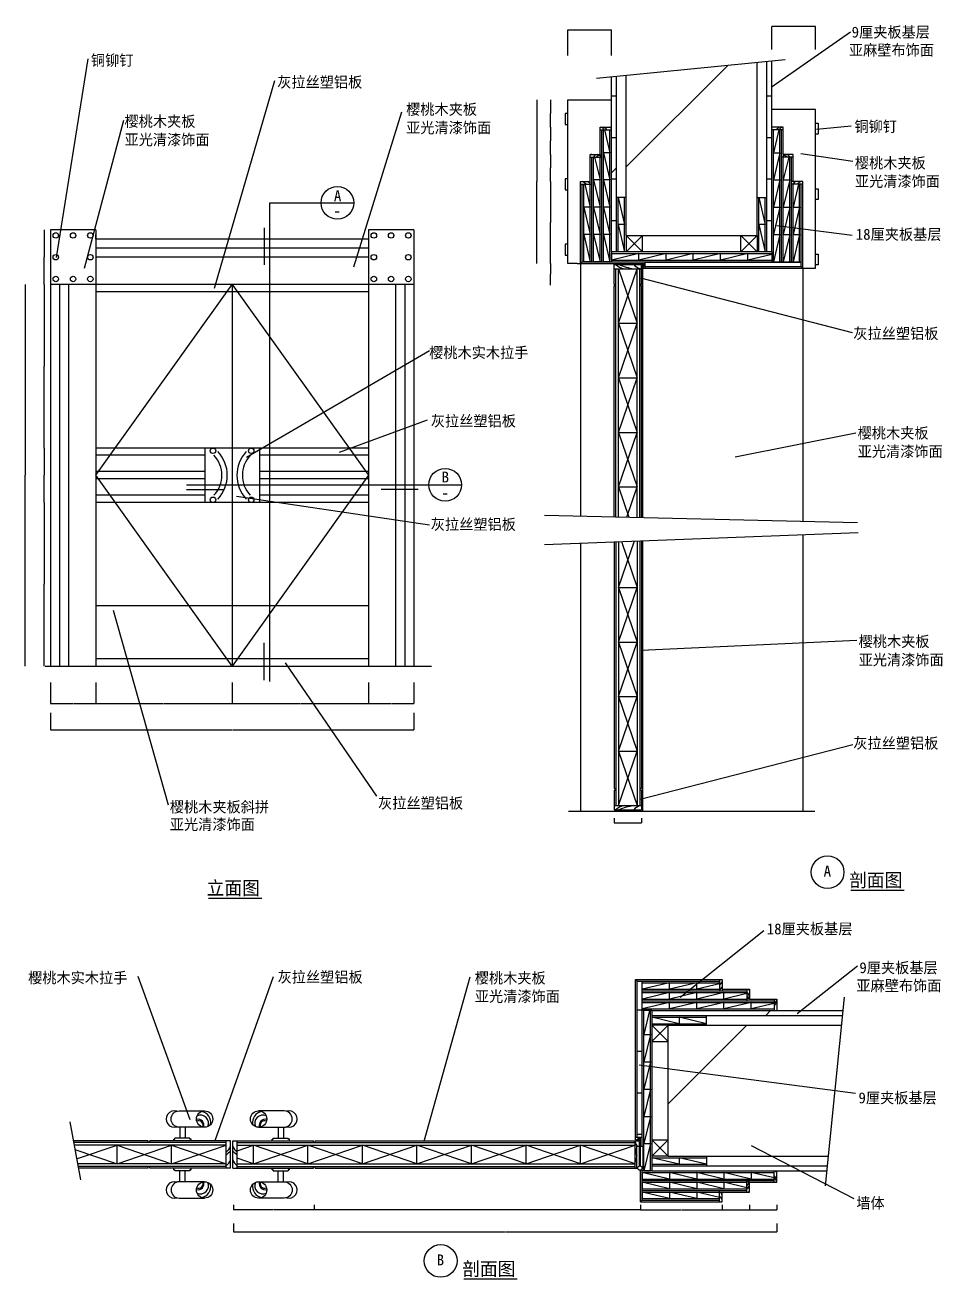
# Model space of a CAD drawing. Header units: metres. Extents: x 237 to 5287, y 119 to 7019.
import ezdxf

# ---------------------------------------------------------------- set-up
doc = ezdxf.new("R2010")
doc.units = ezdxf.units.M
for name, color, linetype in [('2', 2, 'Continuous'), ('3', 3, 'Continuous'), ('4', 4, 'Continuous'), ('7', 7, 'Continuous'), ('BH', 3, 'Continuous'), ('DIM', 3, 'Continuous'), ('TEXT', 3, 'Continuous')]:
    doc.layers.add(name, color=color, linetype=linetype)
doc.dimstyles.get("Standard").update_dxf_attribs({"dimtxt": 2.5, "dimasz": 2.5, "dimexe": 1.25, "dimexo": 0.625, "dimtad": 1, "dimcen": 2.5, "dimazin": 3, "dimtfac": 1, "dimtmove": 0, "dimatfit": 3})

# ---------------------------------------------------------------- blocks, each defined once
blk = doc.blocks.new('BH5')
at = {"layer": 'BH'}
for p, q in [((3, 0), (3, 100)), ((15, 0), (15, 100))]:
    blk.add_line(p, q, dxfattribs=at)
blk.add_lwpolyline([(15, 100), (3, 50), (15, 50), (3, 0), (15, 0)], dxfattribs=at)
blk = doc.blocks.new('*D1')
for p, q in [((1383.49, 423.26), (1383.49, 377.85)), ((4372.99, 423.26), (4372.99, 377.85)), ((1383.74, 377.85), (2876.24, 377.85)), ((2880.24, 377.85), (4372.74, 377.85))]:
    blk.add_line(p, q)
at = {"layer": 'Defpoints'}
for p in [(1383.49, 423.26), (4372.99, 423.26), (1383.49, 377.85)]:
    blk.add_point(p, dxfattribs=at)
at = {"layer": '3', "insert": (2878.24, 377.85), "char_height": 1, "attachment_point": 5}
blk.add_mtext('1000', dxfattribs=at)
blk = doc.blocks.new('*D2')
for p, q in [((3622.99, 525.96), (3622.99, 498.26)), ((3623.24, 498.26), (3846.49, 498.26)), ((3849.49, 498.26), (4072.74, 498.26)), ((4072.99, 525.96), (4072.99, 498.26))]:
    blk.add_line(p, q)
at = {"layer": 'Defpoints'}
for p in [(3622.99, 525.96), (3622.99, 498.26), (4072.99, 525.96)]:
    blk.add_point(p, dxfattribs=at)
at = {"layer": 'DIM', "insert": (3847.99, 498.26), "char_height": 1, "attachment_point": 5}
blk.add_mtext('150', dxfattribs=at)
blk = doc.blocks.new('*D3')
for p, q in [((340.85, 4391.6), (340.85, 3941.6)), ((340.6, 3941.6), (340.35, 3941.6)), ((340.85, 3491.6), (340.85, 3941.6)), ((340.85, 3941.6), (340.85, 3941.6)), ((341.1, 3941.6), (341.35, 3941.6))]:
    blk.add_line(p, q)
at = {"layer": 'Defpoints'}
for p in [(340.85, 4391.6), (340.85, 3941.6), (340.85, 3491.6)]:
    blk.add_point(p, dxfattribs=at)
at = {"layer": 'DIM', "insert": (340.85, 3942.725), "char_height": 1, "attachment_point": 5}
blk.add_mtext('0', dxfattribs=at)
blk = doc.blocks.new('*D4')
for p, q in [((237.01, 5591.6), (237.01, 4541.6)), ((236.76, 4541.6), (236.51, 4541.6)), ((237.01, 3491.6), (237.01, 4541.6)), ((237.01, 4541.6), (237.01, 4541.6)), ((237.26, 4541.6), (237.51, 4541.6))]:
    blk.add_line(p, q)
at = {"layer": 'Defpoints'}
for p in [(237.01, 5591.6), (237.01, 4541.6), (237.01, 3491.6)]:
    blk.add_point(p, dxfattribs=at)
at = {"layer": 'DIM', "insert": (237.01, 4542.725), "char_height": 1, "attachment_point": 5}
blk.add_mtext('0', dxfattribs=at)
blk = doc.blocks.new('*D5')
for p, q in [((625.57, 3400.59), (625.57, 3284.95)), ((1375.57, 3400.59), (1375.57, 3284.95)), ((625.82, 3284.95), (999.07, 3284.95)), ((1002.07, 3284.95), (1375.32, 3284.95))]:
    blk.add_line(p, q)
at = {"layer": 'Defpoints'}
for p in [(625.57, 3400.59), (1375.57, 3400.59), (625.57, 3284.95)]:
    blk.add_point(p, dxfattribs=at)
at = {"layer": 'DIM', "insert": (1000.57, 3284.95), "char_height": 1, "attachment_point": 5}
blk.add_mtext('750', dxfattribs=at)
blk = doc.blocks.new('*D6')
for p, q in [((375.57, 3234.55), (375.57, 3139.93)), ((2375.57, 3234.55), (2375.57, 3139.93)), ((375.82, 3139.93), (1373.57, 3139.93)), ((1377.57, 3139.93), (2375.32, 3139.93))]:
    blk.add_line(p, q)
at = {"layer": 'Defpoints'}
for p in [(375.57, 3234.55), (2375.57, 3234.55), (375.57, 3139.93)]:
    blk.add_point(p, dxfattribs=at)
at = {"layer": 'DIM', "insert": (1375.57, 3139.93), "char_height": 1, "attachment_point": 5}
blk.add_mtext('2000', dxfattribs=at)
blk = doc.blocks.new('*D7')
for p, q in [((375.57, 3400.59), (375.57, 3284.95)), ((625.57, 3400.59), (625.57, 3284.95)), ((375.82, 3284.95), (499.07, 3284.95)), ((502.07, 3284.95), (625.32, 3284.95))]:
    blk.add_line(p, q)
at = {"layer": 'Defpoints'}
for p in [(375.57, 3400.59), (625.57, 3400.59), (375.57, 3284.95)]:
    blk.add_point(p, dxfattribs=at)
at = {"layer": 'DIM', "insert": (500.57, 3284.95), "char_height": 1, "attachment_point": 5}
blk.add_mtext('250', dxfattribs=at)
blk = doc.blocks.new('*D8')
for p, q in [((2723.74, 498.26), (1827.24, 498.26)), ((1827.49, 525.96), (1827.49, 498.26)), ((3623.24, 498.26), (2726.74, 498.26)), ((3622.99, 525.96), (3622.99, 498.26))]:
    blk.add_line(p, q)
at = {"layer": 'Defpoints'}
for p in [(1827.49, 525.96), (3622.99, 525.96), (3622.99, 498.26)]:
    blk.add_point(p, dxfattribs=at)
at = {"layer": 'DIM', "insert": (2725.24, 498.26), "char_height": 1, "attachment_point": 5}
blk.add_mtext('600', dxfattribs=at)
blk = doc.blocks.new('*D9')
for p, q in [((1603.99, 498.26), (1383.24, 498.26)), ((1383.49, 525.96), (1383.49, 498.26)), ((1827.74, 498.26), (1606.99, 498.26)), ((1827.49, 525.96), (1827.49, 498.26))]:
    blk.add_line(p, q)
at = {"layer": 'Defpoints'}
for p in [(1383.49, 525.96), (1827.49, 525.96), (1827.49, 498.26)]:
    blk.add_point(p, dxfattribs=at)
at = {"layer": 'DIM', "insert": (1605.49, 498.26), "char_height": 1, "attachment_point": 5}
blk.add_mtext('150', dxfattribs=at)
blk = doc.blocks.new('*D10')
for p, q in [((1375.57, 3400.59), (1375.57, 3284.95)), ((2125.57, 3400.59), (2125.57, 3284.95)), ((1375.82, 3284.95), (1749.07, 3284.95)), ((1752.07, 3284.95), (2125.32, 3284.95))]:
    blk.add_line(p, q)
at = {"layer": 'Defpoints'}
for p in [(1375.57, 3400.59), (2125.57, 3400.59), (1375.57, 3284.95)]:
    blk.add_point(p, dxfattribs=at)
at = {"layer": 'DIM', "insert": (1750.57, 3284.95), "char_height": 1, "attachment_point": 5}
blk.add_mtext('750', dxfattribs=at)
blk = doc.blocks.new('*D11')
for p, q in [((2125.57, 3400.59), (2125.57, 3284.95)), ((2375.57, 3400.59), (2375.57, 3284.95)), ((2125.82, 3284.95), (2249.07, 3284.95)), ((2252.07, 3284.95), (2375.32, 3284.95))]:
    blk.add_line(p, q)
at = {"layer": 'Defpoints'}
for p in [(2125.57, 3400.59), (2375.57, 3400.59), (2125.57, 3284.95)]:
    blk.add_point(p, dxfattribs=at)
at = {"layer": 'DIM', "insert": (2250.57, 3284.95), "char_height": 1, "attachment_point": 5}
blk.add_mtext('250', dxfattribs=at)
blk = doc.blocks.new('*D12')
for p, q in [((3478.36, 2653.96), (3478.36, 2629.39)), ((3478.61, 2629.39), (3552.36, 2629.39)), ((3554.36, 2629.39), (3628.11, 2629.39)), ((3628.36, 2653.96), (3628.36, 2629.39))]:
    blk.add_line(p, q)
at = {"layer": 'Defpoints'}
for p in [(3478.36, 2653.96), (3478.36, 2629.39), (3628.36, 2653.96)]:
    blk.add_point(p, dxfattribs=at)
at = {"layer": 'DIM', "insert": (3553.36, 2629.39), "char_height": 1, "attachment_point": 5}
blk.add_mtext('50', dxfattribs=at)
blk = doc.blocks.new('*D13')
for p, q in [((340.85, 5591.6), (340.85, 5141.6)), ((340.6, 5141.6), (340.35, 5141.6)), ((340.85, 4691.6), (340.85, 5141.6)), ((340.85, 5141.6), (340.85, 5141.6)), ((341.1, 5141.6), (341.35, 5141.6))]:
    blk.add_line(p, q)
at = {"layer": 'Defpoints'}
for p in [(340.85, 5591.6), (340.85, 5141.6), (340.85, 4691.6)]:
    blk.add_point(p, dxfattribs=at)
at = {"layer": 'DIM', "insert": (340.85, 5142.725), "char_height": 1, "attachment_point": 5}
blk.add_mtext('0', dxfattribs=at)
blk = doc.blocks.new('*D14')
for p, q in [((340.85, 4691.6), (340.85, 4541.6)), ((340.6, 4541.6), (340.35, 4541.6)), ((340.85, 4391.6), (340.85, 4541.6)), ((340.85, 4541.6), (340.85, 4541.6)), ((341.1, 4541.6), (341.35, 4541.6))]:
    blk.add_line(p, q)
at = {"layer": 'Defpoints'}
for p in [(340.85, 4691.6), (340.85, 4541.6), (340.85, 4391.6)]:
    blk.add_point(p, dxfattribs=at)
at = {"layer": 'DIM', "insert": (340.85, 4542.725), "char_height": 1, "attachment_point": 5}
blk.add_mtext('0', dxfattribs=at)
blk = doc.blocks.new('*D15')
for p, q in [((340.85, 5891.6), (340.85, 5741.6)), ((340.6, 5741.6), (340.35, 5741.6)), ((340.85, 5591.6), (340.85, 5741.6)), ((340.85, 5741.6), (340.85, 5741.6)), ((341.1, 5741.6), (341.35, 5741.6))]:
    blk.add_line(p, q)
at = {"layer": 'Defpoints'}
for p in [(340.85, 5891.6), (340.85, 5741.6), (340.85, 5591.6)]:
    blk.add_point(p, dxfattribs=at)
at = {"layer": 'DIM', "insert": (340.85, 5742.725), "char_height": 1, "attachment_point": 5}
blk.add_mtext('0', dxfattribs=at)
blk = doc.blocks.new('*D16')
for p, q in [((625.32, 5866.6), (625.07, 5866.6)), ((625.57, 5891.6), (625.57, 5866.6)), ((625.57, 5841.6), (625.57, 5866.6)), ((625.57, 5866.6), (625.57, 5866.6)), ((625.82, 5866.6), (626.07, 5866.6))]:
    blk.add_line(p, q)
at = {"layer": 'Defpoints'}
for p in [(625.57, 5891.6), (625.57, 5866.6), (625.57, 5841.6)]:
    blk.add_point(p, dxfattribs=at)
at = {"layer": 'DIM', "insert": (625.57, 5867.725), "char_height": 1, "attachment_point": 5}
blk.add_mtext('0', dxfattribs=at)
blk = doc.blocks.new('*D17')
for p, q in [((3128.53, 6307.95), (3128.53, 6232.95)), ((3128.28, 6232.95), (3128.03, 6232.95)), ((3128.53, 6157.95), (3128.53, 6232.95)), ((3128.53, 6232.95), (3128.53, 6232.95)), ((3128.78, 6232.95), (3129.03, 6232.95))]:
    blk.add_line(p, q)
at = {"layer": 'Defpoints'}
for p in [(3128.53, 6307.95), (3128.53, 6232.95), (3128.53, 6157.95)]:
    blk.add_point(p, dxfattribs=at)
at = {"layer": 'DIM', "insert": (3128.53, 6234.075), "char_height": 1, "attachment_point": 5}
blk.add_mtext('50', dxfattribs=at)
blk = doc.blocks.new('*D18')
for p, q in [((3052.78, 6607.95), (3052.78, 6157.95)), ((3051.71, 6157.95), (3051.46, 6157.95)), ((3051.96, 5707.95), (3051.96, 6157.95)), ((3052.78, 6157.95), (3051.96, 6157.95)), ((3053.03, 6157.95), (3053.28, 6157.95))]:
    blk.add_line(p, q)
at = {"layer": 'Defpoints'}
for p in [(3052.78, 6607.95), (3052.78, 6157.95), (3051.96, 5707.95)]:
    blk.add_point(p, dxfattribs=at)
at = {"layer": 'DIM', "insert": (3052.37, 6156.825), "char_height": 1, "attachment_point": 5}
blk.add_mtext('300', dxfattribs=at)
blk = doc.blocks.new('*D19')
for p, q in [((3128.53, 5707.95), (3128.53, 5647.95)), ((3128.28, 5647.95), (3128.03, 5647.95)), ((3128.53, 5587.95), (3128.53, 5647.95)), ((3128.53, 5647.95), (3128.53, 5647.95)), ((3128.78, 5647.95), (3129.03, 5647.95))]:
    blk.add_line(p, q)
at = {"layer": 'Defpoints'}
for p in [(3128.53, 5707.95), (3128.53, 5647.95), (3128.53, 5587.95)]:
    blk.add_point(p, dxfattribs=at)
at = {"layer": 'DIM', "insert": (3128.53, 5649.075), "char_height": 1, "attachment_point": 5}
blk.add_mtext('40', dxfattribs=at)
blk = doc.blocks.new('*D20')
for p, q in [((3128.53, 6157.95), (3128.53, 5932.95)), ((3128.28, 5932.95), (3128.03, 5932.95)), ((3128.53, 5707.95), (3128.53, 5932.95)), ((3128.53, 5932.95), (3128.53, 5932.95)), ((3128.78, 5932.95), (3129.03, 5932.95))]:
    blk.add_line(p, q)
at = {"layer": 'Defpoints'}
for p in [(3128.53, 6157.95), (3128.53, 5932.95), (3128.53, 5707.95)]:
    blk.add_point(p, dxfattribs=at)
at = {"layer": 'DIM', "insert": (3128.53, 5934.075), "char_height": 1, "attachment_point": 5}
blk.add_mtext('150', dxfattribs=at)
blk = doc.blocks.new('*D21')
for p, q in [((3128.53, 6607.95), (3128.53, 6532.95)), ((3128.28, 6532.95), (3128.03, 6532.95)), ((3128.53, 6457.95), (3128.53, 6532.95)), ((3128.53, 6532.95), (3128.53, 6532.95)), ((3128.78, 6532.95), (3129.03, 6532.95))]:
    blk.add_line(p, q)
at = {"layer": 'Defpoints'}
for p in [(3128.53, 6607.95), (3128.53, 6532.95), (3128.53, 6457.95)]:
    blk.add_point(p, dxfattribs=at)
at = {"layer": 'DIM', "insert": (3128.53, 6534.075), "char_height": 1, "attachment_point": 5}
blk.add_mtext('50', dxfattribs=at)
blk = doc.blocks.new('*D22')
for p, q in [((3128.53, 6457.95), (3128.53, 6382.95)), ((3128.28, 6382.95), (3128.03, 6382.95)), ((3128.53, 6307.95), (3128.53, 6382.95)), ((3128.53, 6382.95), (3128.53, 6382.95)), ((3128.78, 6382.95), (3129.03, 6382.95))]:
    blk.add_line(p, q)
at = {"layer": 'Defpoints'}
for p in [(3128.53, 6457.95), (3128.53, 6382.95), (3128.53, 6307.95)]:
    blk.add_point(p, dxfattribs=at)
at = {"layer": 'DIM', "insert": (3128.53, 6384.075), "char_height": 1, "attachment_point": 5}
blk.add_mtext('50', dxfattribs=at)
blk = doc.blocks.new('*D23')
for p, q in [((3223.36, 6852.54), (3223.36, 6993.09)), ((3223.61, 6993.09), (3341.86, 6993.09)), ((3344.86, 6993.09), (3463.11, 6993.09)), ((3463.36, 6852.54), (3463.36, 6993.09))]:
    blk.add_line(p, q)
at = {"layer": 'Defpoints'}
for p in [(3223.36, 6993.09), (3223.36, 6852.54), (3463.36, 6852.54)]:
    blk.add_point(p, dxfattribs=at)
at = {"layer": 'DIM', "insert": (3343.36, 6993.09), "char_height": 1, "attachment_point": 5}
blk.add_mtext('240', dxfattribs=at)
blk = doc.blocks.new('*D24')
for p, q in [((4072.99, 525.96), (4072.99, 498.26)), ((4073.24, 498.26), (4146.99, 498.26)), ((4148.99, 498.26), (4222.74, 498.26)), ((4222.99, 525.96), (4222.99, 498.26))]:
    blk.add_line(p, q)
at = {"layer": 'Defpoints'}
for p in [(4072.99, 525.96), (4072.99, 498.26), (4222.99, 525.96)]:
    blk.add_point(p, dxfattribs=at)
at = {"layer": 'DIM', "insert": (4147.99, 498.26), "char_height": 1, "attachment_point": 5}
blk.add_mtext('50', dxfattribs=at)
blk = doc.blocks.new('*D25')
for p, q in [((4222.99, 525.96), (4222.99, 498.26)), ((4223.24, 498.26), (4296.99, 498.26)), ((4298.99, 498.26), (4372.74, 498.26)), ((4372.99, 525.96), (4372.99, 498.26))]:
    blk.add_line(p, q)
at = {"layer": 'Defpoints'}
for p in [(4222.99, 525.96), (4222.99, 498.26), (4372.99, 525.96)]:
    blk.add_point(p, dxfattribs=at)
at = {"layer": 'DIM', "insert": (4297.99, 498.26), "char_height": 1, "attachment_point": 5}
blk.add_mtext('50', dxfattribs=at)
blk = doc.blocks.new('*D26')
for p, q in [((4463.86, 7010.93), (4345.11, 7010.93)), ((4345.36, 6884.44), (4345.36, 7010.93)), ((4585.61, 7010.93), (4466.86, 7010.93)), ((4585.36, 6884.44), (4585.36, 7010.93))]:
    blk.add_line(p, q)
at = {"layer": 'Defpoints'}
for p in [(4585.36, 7010.93), (4345.36, 6884.44), (4585.36, 6884.44)]:
    blk.add_point(p, dxfattribs=at)
at = {"layer": 'DIM', "insert": (4465.36, 7010.93), "char_height": 1, "attachment_point": 5}
blk.add_mtext('240', dxfattribs=at)

msp = doc.modelspace()

# ---------------------------------------------------------------- hatches: boundary and pattern name
at = {"layer": '3'}
h = msp.add_hatch(dxfattribs=at)
h.set_pattern_fill('ANSI31', scale=600)
h.paths.add_polyline_path([(4264.36, 6814.7), (3544.36, 6742.57), (3544.36, 5860.95), (4264.36, 5860.95)])
h = msp.add_hatch(dxfattribs=at)
h.set_pattern_fill('ANSI31', scale=600)
h.paths.add_polyline_path([(3775.99, 1514.71), (3775.99, 794.71), (4657.62, 794.71), (4729.75, 1514.71)])
at = {"layer": 'BH'}
h = msp.add_hatch(dxfattribs=at)
h.set_pattern_fill('DOLMIT', scale=36)
h.paths.add_polyline_path([(4345.36, 6822.82), (4318.36, 6820.11), (4318.36, 5770.95), (4345.36, 5770.95)])
h.paths.add_polyline_path([(3463.36, 5770.95), (3490.36, 5770.95), (3490.36, 6737.16), (3463.36, 6734.46)])
h = msp.add_hatch(dxfattribs=at)
h.set_pattern_fill('DOLMIT', scale=36)
h.paths.add_polyline_path([(3649.36, 5716.95), (3649.36, 5689.95), (4507.36, 5689.95), (4507.36, 5716.95)])
h = msp.add_hatch(dxfattribs=at)
h.set_pattern_fill('AR-RROOF', scale=300)
h.paths.add_polyline_path([(1375.57, 5551.6), (1353.05, 5551.6), (733.61, 4691.6), (1375.57, 4691.6)])
h.paths.add_polyline_path([(1353.05, 5551.6), (625.57, 5551.6), (625.57, 4691.6), (733.61, 4691.6)])
h = msp.add_hatch(dxfattribs=at)
h.set_pattern_fill('AR-RROOF', scale=300)
h.paths.add_polyline_path([(2125.57, 5551.6), (1583.54, 5551.6), (1583.54, 5294.12), (2017.52, 4691.6), (2125.57, 4691.6)])
h.paths.add_polyline_path([(1583.54, 5294.12), (1583.54, 4691.6), (2017.52, 4691.6)])
h.paths.add_polyline_path([(1583.54, 5294.12), (1398.08, 5551.6), (1375.57, 5551.6), (1375.57, 4691.6), (1583.54, 4691.6)])
h = msp.add_hatch(dxfattribs=at)
h.set_pattern_fill('AR-RROOF', scale=300)
h.paths.add_polyline_path([(1225.57, 4651.6), (704.8, 4651.6), (639.97, 4561.6), (1225.57, 4561.6)])
h = msp.add_hatch(dxfattribs=at)
h.set_pattern_fill('AR-RROOF', scale=300)
h.paths.add_polyline_path([(2046.33, 4651.6), (1583.54, 4651.6), (1583.54, 4561.6), (2111.16, 4561.6)])
h.paths.add_polyline_path([(2125.57, 4651.6), (2046.33, 4651.6), (2111.16, 4561.6), (2125.57, 4561.6)])
h = msp.add_hatch(dxfattribs=at)
h.set_pattern_fill('AR-RROOF', scale=300)
h.paths.add_polyline_path([(1375.57, 4391.6), (732.71, 4391.6), (1346.99, 3531.6), (1375.57, 3531.6)])
h.paths.add_polyline_path([(732.71, 4391.6), (625.57, 4391.6), (625.57, 3531.6), (1346.99, 3531.6)])
h.paths.add_polyline_path([(1225.57, 4521.6), (639.85, 4521.6), (704.14, 4431.6), (1225.57, 4431.6)])
h.paths.add_polyline_path([(639.85, 4521.6), (625.57, 4521.6), (625.57, 4431.6), (704.14, 4431.6)])
h = msp.add_hatch(dxfattribs=at)
h.set_pattern_fill('AR-RROOF', scale=300)
h.paths.add_polyline_path([(2088.19, 4489.28), (1583.54, 4489.28), (1583.54, 4431.6), (2046.99, 4431.6)])
h.paths.add_polyline_path([(1583.54, 4489.28), (1525.57, 4489.28), (1525.57, 4431.6), (1583.54, 4431.6)])
h.paths.add_polyline_path([(1583.54, 4521.6), (1525.57, 4521.6), (1525.57, 4489.28), (1583.54, 4489.28)])
h.paths.add_polyline_path([(2111.28, 4521.6), (1583.54, 4521.6), (1583.54, 4489.28), (2088.19, 4489.28)])
h.paths.add_polyline_path([(2125.57, 4489.28), (2088.19, 4489.28), (2046.99, 4431.6), (2125.57, 4431.6)])
h = msp.add_hatch(dxfattribs=at)
h.set_pattern_fill('AR-RROOF', scale=300)
h.paths.add_polyline_path([(2018.42, 4391.6), (1583.54, 4391.6), (1583.54, 3782.76)])
h.paths.add_polyline_path([(1583.54, 4391.6), (1375.57, 4391.6), (1375.57, 3531.6), (1404.14, 3531.6), (1583.54, 3782.76)])
h.paths.add_polyline_path([(2125.57, 4391.6), (2018.42, 4391.6), (1583.54, 3782.76), (1583.54, 3531.6), (2125.57, 3531.6)])
h.paths.add_polyline_path([(1583.54, 3782.76), (1404.14, 3531.6), (1583.54, 3531.6)])
h = msp.add_hatch(dxfattribs=at)
h.set_pattern_fill('DOLMIT', scale=36)
h.paths.add_polyline_path([(3604.99, 899.71), (3631.99, 899.71), (3631.99, 1757.71), (3604.99, 1757.71)])
h = msp.add_hatch(dxfattribs=at)
h.set_pattern_fill('DOLMIT', scale=36)
h.paths.add_polyline_path([(3685.99, 1595.71), (3685.99, 1568.71), (4735.16, 1568.71), (4737.86, 1595.71)])
h.paths.add_polyline_path([(4649.5, 713.71), (4652.21, 740.71), (3685.99, 740.71), (3685.99, 713.71)])
h = msp.add_hatch(dxfattribs=at)
h.set_pattern_fill('ANSI32', scale=50)
h.paths.add_polyline_path([(3601.99, 848.71), (3616.99, 848.71), (3616.99, 740.33, 0.34), (3607.99, 728.71), (3601.99, 728.71)])
h.paths.add_polyline_path([(3622.99, 848.71), (3637.99, 848.71), (3637.99, 728.71), (3631.99, 728.71, 0.34), (3622.99, 740.33)])

# ---------------------------------------------------------------- linework, layer by layer
at = {"layer": '2'}
for p, q in [((4264.36, 5860.95), (4264.36, 6814.7)), ((3544.36, 5860.95), (3544.36, 6742.57)), ((3544.36, 5860.95), (4264.36, 5860.95)), ((346.63, 3491.6), (2473.29, 3491.6)), ((3226.23, 2694.01), (4582.5, 2694.01)), ((3775.99, 1514.71), (4729.75, 1514.71)), ((3775.99, 794.71), (3775.99, 1514.71)), ((3775.99, 794.71), (4657.62, 794.71))]:
    msp.add_line(p, q, dxfattribs=at)
at = {"layer": '3'}
for p, q in [((3381.48, 6726.25), (4419.02, 6830.2)), ((3544.36, 5770.95), (3634.36, 5860.95)), ((3544.36, 5860.95), (3634.36, 5770.95)), ((4264.36, 5860.95), (4174.36, 5770.95)), ((4264.36, 5770.95), (4174.36, 5860.95)), ((3502.36, 5377.95), (3604.36, 5677.95)), ((3502.36, 5677.95), (3604.36, 5377.95)), ((3634.36, 5680.95), (3634.36, 4308.82)), ((3502.36, 5077.95), (3604.36, 5377.95)), ((3502.36, 5377.95), (3604.36, 5077.95)), ((3502.36, 4777.95), (3604.36, 5077.95)), ((3502.36, 5077.95), (3604.36, 4777.95)), ((3502.36, 4777.95), (3604.36, 4477.95)), ((3502.36, 4477.95), (3604.36, 4777.95)), ((3502.36, 4477.95), (3559.27, 4310.56)), ((3547.54, 4310.84), (3604.36, 4477.95)), ((3094.48, 4321.35), (4817.03, 4281.39)), ((3094.48, 4161.53), (4821.5, 4227.5)), ((3502.36, 3924.01), (3589.55, 4180.44)), ((3518.11, 4177.71), (3604.36, 3924.01)), ((3634.36, 4182.15), (3634.36, 2694.01)), ((3502.36, 3624.01), (3604.36, 3924.01)), ((3502.36, 3924.01), (3604.36, 3624.01)), ((3502.36, 3324.01), (3604.36, 3624.01)), ((3502.36, 3624.01), (3604.36, 3324.01)), ((3502.36, 3024.01), (3604.36, 3324.01)), ((3502.36, 3324.01), (3604.36, 3024.01)), ((3502.36, 2724.01), (3604.36, 3024.01)), ((3502.36, 3024.01), (3604.36, 2724.01)), ((4641.3, 631.83), (4745.24, 1669.37)), ((3775.99, 1514.71), (3685.99, 1424.71)), ((3685.99, 1514.71), (3775.99, 1424.71)), ((483.25, 984.07), (540.95, 663.52)), ((510.67, 831.7), (742.99, 752.71)), ((520.17, 778.95), (742.99, 854.71)), ((742.99, 854.71), (1042.99, 752.71)), ((742.99, 752.71), (1042.99, 854.71)), ((1042.99, 854.71), (1342.99, 752.71)), ((1042.99, 752.71), (1342.99, 854.71)), ((1402.99, 824.11), (1492.99, 854.71)), ((1792.99, 752.71), (1492.99, 854.71)), ((1492.99, 752.71), (1792.99, 854.71)), ((1792.99, 752.71), (2092.99, 854.71)), ((2092.99, 752.71), (1792.99, 854.71)), ((2092.99, 752.71), (2392.99, 854.71)), ((2392.99, 752.71), (2092.99, 854.71)), ((2392.99, 752.71), (2692.99, 854.71)), ((2692.99, 752.71), (2392.99, 854.71)), ((2692.99, 752.71), (2992.99, 854.71)), ((2992.99, 752.71), (2692.99, 854.71)), ((2992.99, 752.71), (3292.99, 854.71)), ((3292.99, 752.71), (2992.99, 854.71)), ((3292.99, 752.71), (3592.99, 854.71)), ((3592.99, 752.71), (3292.99, 854.71)), ((3685.99, 794.71), (3775.99, 884.71)), ((3775.99, 794.71), (3685.99, 884.71)), ((1492.99, 752.71), (1402.99, 783.31))]:
    msp.add_line(p, q, dxfattribs=at)
msp.add_lwpolyline([(1375.57, 5591.6), (2125.57, 4541.6), (1375.57, 3491.6), (625.57, 4541.6), (1375.57, 5591.6)], dxfattribs=at)
at = {"layer": '4'}
for p, q in [((4345.36, 5770.95), (4345.36, 6822.82)), ((3463.36, 5770.95), (3463.36, 6734.46)), ((4585.36, 6553.95), (4345.36, 6553.95)), ((4585.36, 5680.95), (4585.36, 6553.95)), ((3400.36, 6307.95), (3400.36, 6457.95)), ((3400.36, 6457.95), (3463.36, 6457.95)), ((4408.36, 6457.95), (4345.36, 6457.95)), ((4408.36, 6307.95), (4408.36, 6457.95)), ((3346.36, 6142.95), (3346.36, 6307.95)), ((3346.36, 6307.95), (3400.36, 6307.95)), ((4462.36, 6307.95), (4408.36, 6307.95)), ((4462.36, 6157.95), (4462.36, 6307.95)), ((3292.36, 6157.95), (3346.36, 6157.95)), ((3292.36, 6142.95), (3292.36, 6157.95)), ((3292.36, 5707.95), (3292.36, 6142.95)), ((4516.36, 6157.95), (4453.36, 6157.95)), ((4516.36, 6142.95), (4516.36, 6157.95)), ((4516.36, 6142.95), (4516.36, 6157.95)), ((4516.36, 5707.95), (4516.36, 6142.95)), ((4516.36, 5680.95), (4516.36, 6142.95)), ((375.57, 5891.6), (375.57, 3491.6)), ((625.57, 5891.6), (375.57, 5891.6)), ((625.57, 5891.6), (625.57, 3491.6)), ((2125.57, 5891.6), (2125.57, 3491.6)), ((2375.57, 5891.6), (2125.57, 5891.6)), ((2375.57, 5891.6), (2375.57, 3491.6)), ((2125.57, 5841.6), (625.57, 5841.6)), ((3274.36, 5707.95), (3634.36, 5707.95)), ((3292.36, 5707.95), (3292.36, 4316.76)), ((3478.36, 5592.45), (3478.36, 5701.95)), ((3478.36, 5701.95), (3628.36, 5701.95)), ((3628.36, 5592.45), (3628.36, 5701.95)), ((3634.36, 5680.95), (3634.36, 5707.95)), ((3634.36, 5680.95), (4534.36, 5680.95)), ((4516.36, 5680.95), (4516.36, 4288.37)), ((4534.36, 5680.95), (4585.36, 5680.95)), ((2375.57, 5591.6), (375.57, 5591.6)), ((3478.36, 5592.45), (3487.36, 5592.45)), ((3628.36, 5592.45), (3619.36, 5592.45)), ((3478.36, 4312.44), (3478.36, 5583.45)), ((3478.36, 5583.45), (3487.36, 5583.45)), ((3628.36, 5583.45), (3619.36, 5583.45)), ((3628.36, 4308.96), (3628.36, 5583.45)), ((4516.36, 4215.84), (4516.36, 2694.01)), ((3292.36, 4169.09), (3292.36, 2694.01)), ((3478.36, 4176.19), (3478.36, 2818.51)), ((3628.36, 4181.92), (3628.36, 2818.51)), ((3478.36, 2818.51), (3487.36, 2818.51)), ((3478.36, 2809.51), (3478.36, 2700.01)), ((3478.36, 2809.51), (3487.36, 2809.51)), ((3628.36, 2818.51), (3619.36, 2818.51)), ((3628.36, 2809.51), (3619.36, 2809.51)), ((3628.36, 2809.51), (3628.36, 2700.01)), ((3478.36, 2700.01), (3628.36, 2700.01)), ((3595.99, 1766.71), (4057.99, 1766.71)), ((3595.99, 884.71), (3595.99, 1766.71)), ((3622.99, 1766.71), (4057.99, 1766.71)), ((4057.99, 1766.71), (4072.99, 1766.71)), ((4057.99, 1766.71), (4072.99, 1766.71)), ((4072.99, 1766.71), (4072.99, 1703.71)), ((4072.99, 1712.71), (4222.99, 1712.71)), ((4222.99, 1712.71), (4222.99, 1658.71)), ((4222.99, 1658.71), (4372.99, 1658.71)), ((4372.99, 1658.71), (4372.99, 1595.71)), ((3685.99, 1595.71), (4737.86, 1595.71)), ((913.99, 878.71), (502.21, 878.71)), ((913.99, 869.71), (913.99, 878.71)), ((1366.99, 878.71), (922.99, 878.71)), ((922.99, 869.71), (922.99, 878.71)), ((1366.99, 728.71), (1366.99, 878.71)), ((1378.99, 878.71), (1822.99, 878.71)), ((1378.99, 728.71), (1378.99, 878.71)), ((1822.99, 869.71), (1822.99, 878.71)), ((1831.99, 878.71), (3616.99, 878.71)), ((1831.99, 869.71), (1831.99, 878.71)), ((3595.99, 884.71), (3622.99, 884.71)), ((3601.99, 728.71), (3601.99, 848.71)), ((3601.99, 848.71), (3616.99, 848.71)), ((3616.99, 740.33), (3616.99, 878.71)), ((3622.99, 740.33), (3622.99, 884.71)), ((3622.99, 740.33), (3622.99, 884.71)), ((3622.99, 848.71), (3637.99, 848.71)), ((3637.99, 728.71), (3637.99, 848.71)), ((913.99, 728.71), (529.21, 728.71)), ((913.99, 728.71), (913.99, 737.71)), ((922.99, 728.71), (922.99, 737.71)), ((1366.99, 728.71), (922.99, 728.71)), ((1378.99, 728.71), (1822.99, 728.71)), ((1822.99, 728.71), (1822.99, 737.71)), ((1831.99, 728.71), (1831.99, 737.71)), ((1831.99, 728.71), (3607.99, 728.71)), ((3622.99, 542.71), (3622.99, 717.1)), ((3631.99, 728.71), (3637.99, 728.71)), ((3685.99, 713.71), (4649.5, 713.71)), ((4372.99, 650.71), (4372.99, 713.71)), ((4222.99, 596.71), (4222.99, 650.71)), ((4222.99, 650.71), (4372.99, 650.71)), ((4057.99, 596.71), (4222.99, 596.71)), ((4072.99, 542.71), (4072.99, 596.71)), ((3622.99, 542.71), (4057.99, 542.71)), ((4057.99, 542.71), (4072.99, 542.71))]:
    msp.add_line(p, q, dxfattribs=at)
msp.add_lwpolyline([(3274.36, 5707.95), (3223.36, 5707.95), (3223.36, 6607.95), (3463.36, 6607.95)], dxfattribs=at)
for centre, radius in [((1224.32, 998.71), 45), ((1521.67, 998.71), 45), ((3619.99, 728.71), 12), ((1224.32, 608.71), 45), ((1521.67, 608.71), 45)]:
    msp.add_circle(centre, radius, dxfattribs=at)
at = {"layer": '7'}
for p, q in [((4318.36, 5770.95), (4318.36, 6820.11)), ((3490.36, 5770.95), (3490.36, 6737.16)), ((3400.36, 6442.95), (3463.36, 6442.95)), ((3409.36, 5716.95), (3409.36, 6442.95)), ((4408.36, 6442.95), (4345.36, 6442.95)), ((4399.36, 5716.95), (4399.36, 6442.95)), ((3346.36, 6292.95), (3409.36, 6292.95)), ((3355.36, 5716.95), (3355.36, 6292.95)), ((3400.36, 6307.95), (3400.36, 6292.95)), ((4462.36, 6292.95), (4399.36, 6292.95)), ((4408.36, 6307.95), (4408.36, 6292.95)), ((4453.36, 5716.95), (4453.36, 6292.95)), ((3292.36, 6142.95), (3355.36, 6142.95)), ((3301.36, 5716.95), (3301.36, 6142.95)), ((4516.36, 6142.95), (4453.36, 6142.95)), ((4507.36, 5689.95), (4507.36, 6142.95)), ((3544.36, 6070.95), (3490.36, 6070.95)), ((4264.36, 6070.95), (4318.36, 6070.95)), ((3544.36, 5860.95), (3544.36, 5770.95)), ((3634.36, 5770.95), (3634.36, 5860.95)), ((4174.36, 5770.95), (4174.36, 5860.95)), ((4264.36, 5860.95), (4264.36, 5770.95)), ((2125.57, 5791.6), (625.57, 5791.6)), ((2125.57, 5741.6), (625.57, 5741.6)), ((4345.36, 5770.95), (3463.36, 5770.95)), ((3463.36, 5770.95), (3463.36, 5716.95)), ((4345.36, 5770.95), (4345.36, 5716.95)), ((3301.36, 5716.95), (3292.36, 5707.95)), ((3301.36, 5716.95), (4507.36, 5716.95)), ((3478.36, 5677.95), (3628.36, 5677.95)), ((3487.36, 4312.23), (3487.36, 5677.95)), ((3502.36, 4311.88), (3502.36, 5677.95)), ((3604.36, 4309.52), (3604.36, 5677.95)), ((3619.36, 4309.17), (3619.36, 5677.95)), ((3634.36, 5707.95), (3649.36, 5707.95)), ((3649.36, 5680.95), (3649.36, 5716.95)), ((3649.36, 5689.95), (4507.36, 5689.95)), ((4507.36, 5689.95), (4516.36, 5680.95)), ((425.57, 5591.6), (425.57, 3491.6)), ((475.57, 5591.6), (475.57, 3491.6)), ((1375.57, 5591.6), (1375.57, 3491.6)), ((2275.57, 5591.6), (2275.57, 3491.6)), ((2325.57, 5591.6), (2325.57, 3491.6)), ((2125.57, 5551.6), (625.57, 5551.6)), ((3502.36, 5377.95), (3604.36, 5377.95)), ((3502.36, 5077.95), (3604.36, 5077.95)), ((3502.36, 4777.95), (3604.36, 4777.95)), ((2125.57, 4691.6), (625.57, 4691.6)), ((1225.57, 4651.6), (625.57, 4651.6)), ((1225.57, 4691.6), (1225.57, 4391.6)), ((1525.57, 4691.6), (1525.57, 4391.6)), ((2125.57, 4651.6), (1525.57, 4651.6)), ((1225.57, 4561.6), (625.57, 4561.6)), ((2125.57, 4561.6), (1525.57, 4561.6)), ((1225.57, 4521.6), (625.57, 4521.6)), ((2125.57, 4521.6), (1525.57, 4521.6)), ((1225.57, 4431.6), (625.57, 4431.6)), ((2125.57, 4431.6), (1525.57, 4431.6)), ((3502.36, 4477.95), (3604.36, 4477.95)), ((2125.57, 4391.6), (625.57, 4391.6)), ((3487.36, 4176.54), (3487.36, 2724.01)), ((3502.36, 4177.11), (3502.36, 2724.01)), ((3604.36, 4181.01), (3604.36, 2724.01)), ((3619.36, 4181.58), (3619.36, 2724.01)), ((3502.36, 3924.01), (3604.36, 3924.01)), ((3502.36, 3624.01), (3604.36, 3624.01)), ((2125.57, 3531.6), (625.57, 3531.6)), ((3502.36, 3324.01), (3604.36, 3324.01)), ((3502.36, 3024.01), (3604.36, 3024.01)), ((3478.36, 2724.01), (3628.36, 2724.01)), ((3604.99, 1757.71), (3595.99, 1766.71)), ((3604.99, 1757.71), (4057.99, 1757.71)), ((3604.99, 899.71), (3604.99, 1757.71)), ((3631.99, 848.71), (3631.99, 1757.71)), ((4057.99, 1766.71), (4057.99, 1703.71)), ((3631.99, 1703.71), (4207.99, 1703.71)), ((4207.99, 1712.71), (4207.99, 1649.71)), ((4222.99, 1658.71), (4207.99, 1658.71)), ((4357.99, 1658.71), (4357.99, 1595.71)), ((3631.99, 1649.71), (4357.99, 1649.71)), ((3685.99, 1595.71), (3631.99, 1595.71)), ((3685.99, 1595.71), (3685.99, 713.71)), ((3685.99, 1568.71), (4735.16, 1568.71)), ((3985.99, 1514.71), (3985.99, 1568.71)), ((3775.99, 1514.71), (3685.99, 1514.71)), ((3685.99, 1424.71), (3775.99, 1424.71)), ((1087.25, 953.71), (1087.25, 893.71)), ((1117.25, 953.71), (1117.25, 893.71)), ((1224.32, 953.71), (1224.32, 953.71)), ((1521.67, 953.71), (1521.67, 953.71)), ((1628.74, 953.71), (1628.74, 893.71)), ((1658.74, 953.71), (1658.74, 893.71)), ((3595.99, 899.71), (3631.99, 899.71)), ((3622.99, 884.71), (3622.99, 899.71)), ((1342.99, 869.71), (503.83, 869.71)), ((1342.99, 854.71), (506.53, 854.71)), ((742.99, 752.71), (742.99, 854.71)), ((1042.99, 752.71), (1042.99, 854.71)), ((1054.93, 878.71), (1054.93, 887.71)), ((1054.93, 887.71), (1060.93, 887.71)), ((1143.56, 893.71), (1060.93, 893.71)), ((1060.93, 887.71), (1060.93, 893.71)), ((1143.56, 887.71), (1143.56, 893.71)), ((1149.56, 887.71), (1143.56, 887.71)), ((1149.56, 878.71), (1149.56, 887.71)), ((1342.99, 728.71), (1342.99, 878.71)), ((1402.99, 728.71), (1402.99, 878.71)), ((1402.99, 869.71), (3592.99, 869.71)), ((1402.99, 854.71), (3592.99, 854.71)), ((1492.99, 752.71), (1492.99, 854.71)), ((1596.43, 878.71), (1596.43, 887.71)), ((1596.43, 887.71), (1602.43, 887.71)), ((1602.43, 893.71), (1685.05, 893.71)), ((1602.43, 887.71), (1602.43, 893.71)), ((1685.05, 887.71), (1685.05, 893.71)), ((1691.05, 887.71), (1685.05, 887.71)), ((1691.05, 878.71), (1691.05, 887.71)), ((1792.99, 752.71), (1792.99, 854.71)), ((2092.99, 752.71), (2092.99, 854.71)), ((2392.99, 752.71), (2392.99, 854.71)), ((2692.99, 752.71), (2692.99, 854.71)), ((2992.99, 752.71), (2992.99, 854.71)), ((3292.99, 752.71), (3292.99, 854.71)), ((3592.99, 728.71), (3592.99, 878.71)), ((3685.99, 884.71), (3775.99, 884.71)), ((3775.99, 794.71), (3685.99, 794.71)), ((3985.99, 794.71), (3985.99, 740.71)), ((1342.99, 752.71), (524.89, 752.71)), ((1342.99, 737.71), (527.59, 737.71)), ((1054.93, 719.71), (1054.93, 728.71)), ((1054.93, 719.71), (1060.93, 719.71)), ((1060.93, 719.71), (1060.93, 713.71)), ((1143.56, 713.71), (1060.93, 713.71)), ((1087.25, 653.71), (1087.25, 713.71)), ((1117.25, 653.71), (1117.25, 713.71)), ((1149.56, 719.71), (1143.56, 719.71)), ((1143.56, 719.71), (1143.56, 713.71)), ((1149.56, 719.71), (1149.56, 728.71)), ((1402.99, 752.71), (3592.99, 752.71)), ((1402.99, 737.71), (3592.99, 737.71)), ((1596.43, 719.71), (1596.43, 728.71)), ((1596.43, 719.71), (1602.43, 719.71)), ((1602.43, 719.71), (1602.43, 713.71)), ((1602.43, 713.71), (1685.05, 713.71)), ((1628.74, 653.71), (1628.74, 713.71)), ((1658.74, 653.71), (1658.74, 713.71)), ((1691.05, 719.71), (1685.05, 719.71)), ((1685.05, 719.71), (1685.05, 713.71)), ((1691.05, 719.71), (1691.05, 728.71)), ((3631.99, 551.71), (3631.99, 728.71)), ((3685.99, 713.71), (3631.99, 713.71)), ((3685.99, 740.71), (4652.21, 740.71)), ((4357.99, 650.71), (4357.99, 713.71)), ((1224.32, 653.71), (1224.32, 653.71)), ((1521.67, 653.71), (1521.67, 653.71)), ((3631.99, 659.71), (4357.99, 659.71)), ((4207.99, 596.71), (4207.99, 659.71)), ((4222.99, 650.71), (4207.99, 650.71)), ((3631.99, 605.71), (4207.99, 605.71)), ((4057.99, 542.71), (4057.99, 605.71)), ((3631.99, 551.71), (3622.99, 542.71)), ((3631.99, 551.71), (4057.99, 551.71))]:
    msp.add_line(p, q, dxfattribs=at)
for points in [[(3208.36, 6472.95), (3223.36, 6472.95), (3223.36, 6532.95), (3208.36, 6532.95)], [(4600.36, 6418.95), (4585.36, 6418.95), (4585.36, 6478.95), (4600.36, 6478.95)], [(3208.36, 6112.95), (3223.36, 6112.95), (3223.36, 6172.95), (3208.36, 6172.95)], [(4600.36, 6058.95), (4585.36, 6058.95), (4585.36, 6118.95), (4600.36, 6118.95)], [(3208.36, 5752.95), (3223.36, 5752.95), (3223.36, 5812.95), (3208.36, 5812.95)], [(4600.36, 5698.95), (4585.36, 5698.95), (4585.36, 5758.95), (4600.36, 5758.95)]]:
    msp.add_lwpolyline(points, close=True, dxfattribs=at)
for points in [[(1224.32, 953.71), (1084.57, 953.71, -1), (1084.57, 1043.71), (1224.32, 1043.71)], [(1521.67, 953.71), (1661.42, 953.71, 1), (1661.42, 1043.71), (1521.67, 1043.71)], [(1224.32, 653.71), (1084.57, 653.71, 1), (1084.57, 563.71), (1224.32, 563.71)], [(1521.67, 653.71), (1661.42, 653.71, -1), (1661.42, 563.71), (1521.67, 563.71)]]:
    msp.add_lwpolyline(points, format="xyb", dxfattribs=at)
for centre in [(405.57, 5861.6), (500.57, 5861.6), (595.57, 5861.6), (2155.57, 5861.6), (2250.57, 5861.6), (2345.57, 5861.6), (405.57, 5741.6), (595.57, 5741.6), (2155.57, 5741.6), (2345.57, 5741.6), (405.57, 5621.6), (500.57, 5621.6), (595.57, 5621.6), (2155.57, 5621.6), (2250.57, 5621.6), (2345.57, 5621.6), (1270.5, 4676.35), (1480.63, 4676.35), (1270.5, 4406.86), (1480.63, 4406.86)]:
    msp.add_circle(centre, 15, dxfattribs=at)
for centre, radius, start, end in [((1158.41, 4541.6), 160.71, 316.81, 43.19), ((1158.41, 4541.6), 190.71, 316.81, 43.19), ((1592.72, 4541.6), 190.71, 136.81, 223.19), ((1592.72, 4541.6), 160.71, 136.81, 223.19), ((1057.81, 998.71), 45, 72.7, 287.3), ((1688.18, 998.71), 45, 252.7, 107.3), ((1057.81, 608.71), 45, 72.7, 287.3), ((1688.18, 608.71), 45, 252.7, 107.3)]:
    msp.add_arc(centre, radius, start, end, dxfattribs=at)
at = {"layer": 'BH'}
for p, q in [((3418.36, 6316.95), (3418.36, 6442.95)), ((3454.36, 6316.95), (3454.36, 6442.95)), ((4354.36, 6316.95), (4354.36, 6442.95)), ((4390.36, 6316.95), (4390.36, 6442.95)), ((3364.36, 6016.95), (3364.36, 6292.95)), ((3400.36, 6016.95), (3400.36, 6292.95)), ((4408.36, 6016.95), (4408.36, 6292.95)), ((4444.36, 6016.95), (4444.36, 6292.95)), ((3310.36, 6016.95), (3310.36, 6142.95)), ((3346.36, 6016.95), (3346.36, 6142.95)), ((4462.36, 6016.95), (4462.36, 6142.95)), ((4498.36, 6016.95), (4498.36, 6142.95)), ((4063.36, 5761.95), (4345.36, 5761.95)), ((4063.36, 5725.95), (4345.36, 5725.95)), ((3931.99, 1748.71), (4057.99, 1748.71)), ((3931.99, 1712.71), (4057.99, 1712.71)), ((3931.99, 1694.71), (4207.99, 1694.71)), ((3931.99, 1658.71), (4207.99, 1658.71)), ((3640.99, 1313.71), (3640.99, 1595.71)), ((3676.99, 1313.71), (3676.99, 1595.71)), ((4231.99, 1640.71), (4357.99, 1640.71)), ((4231.99, 1604.71), (4357.99, 1604.71)), ((4231.99, 704.71), (4357.99, 704.71)), ((3931.99, 650.71), (4207.99, 650.71)), ((4231.99, 668.71), (4357.99, 668.71)), ((3931.99, 614.71), (4207.99, 614.71)), ((3931.99, 596.71), (4057.99, 596.71)), ((3931.99, 560.71), (4057.99, 560.71))]:
    msp.add_line(p, q, dxfattribs=at)
for points in [[(3424.12, 6442.95), (3454.36, 6316.95), (3418.36, 6316.95)], [(4384.6, 6442.95), (4354.36, 6316.95), (4390.36, 6316.95)], [(3370.12, 6292.95), (3400.36, 6166.95), (3364.36, 6166.95), (3400.36, 6016.95), (3364.36, 6016.95)], [(4438.6, 6292.95), (4408.36, 6166.95), (4444.36, 6166.95), (4408.36, 6016.95), (4444.36, 6016.95)], [(3316.12, 6142.95), (3346.36, 6016.95), (3310.36, 6016.95)], [(4492.6, 6142.95), (4462.36, 6016.95), (4498.36, 6016.95)], [(4345.36, 5757.63), (4213.36, 5725.95), (4213.36, 5761.95), (4063.36, 5725.95), (4063.36, 5761.95)], [(4057.99, 1742.95), (3931.99, 1712.71), (3931.99, 1748.71)], [(4207.99, 1688.95), (4081.99, 1658.71), (4081.99, 1694.71), (3931.99, 1658.71), (3931.99, 1694.71)], [(3672.67, 1595.71), (3640.99, 1463.71), (3676.99, 1463.71), (3640.99, 1313.71), (3676.99, 1313.71)], [(4357.99, 1634.95), (4231.99, 1604.71), (4231.99, 1640.71)], [(4357.99, 674.47), (4231.99, 704.71), (4231.99, 668.71)], [(4207.99, 620.47), (4081.99, 650.71), (4081.99, 614.71), (3931.99, 650.71), (3931.99, 614.71)], [(4057.99, 566.47), (3931.99, 596.71), (3931.99, 560.71)]]:
    msp.add_lwpolyline(points, dxfattribs=at)
for centre, radius, start, end in [((3386.33, 6418.4), 43.76, 34.52, 64.31), ((3384.76, 6396.33), 70.36, 41.77, 60.95), ((3441.53, 6432.11), 27.1, 36.63, 71.67), ((4423.96, 6396.33), 70.36, 119.05, 138.23), ((4422.39, 6418.4), 43.76, 115.69, 145.48), ((3362, 6279.42), 29.23, 103.61, 122.35), ((3390.73, 6277.61), 30.83, 100.25, 150.02), ((3406.85, 6265.57), 38.86, 99.64, 134.55), ((4401.87, 6265.57), 38.86, 45.45, 80.36), ((4418, 6277.61), 30.83, 29.98, 79.75), ((4446.72, 6279.42), 29.23, 57.65, 76.39), ((3280.57, 6106.61), 56.12, 40.69, 66.33), ((3317.15, 6122.18), 38.2, 40.11, 69.73), ((4491.57, 6122.18), 38.2, 110.27, 146.9), ((4528.16, 6106.61), 56.12, 113.67, 139.31), ((3557.99, 5785.3), 110.33, 229.06, 256.78), ((3643.75, 6039.09), 365.34, 247.34, 260.97), ((3640.13, 5746.91), 70.85, 219.39, 252.95), ((3595.81, 5720.43), 47.71, 323.74, 344.83), ((3658.51, 5677.23), 24.43, 111.76, 171.23), ((3557.99, 2616.67), 110.33, 103.22, 130.94), ((3643.75, 2362.87), 365.34, 99.03, 112.66), ((3640.13, 2655.05), 70.85, 107.05, 140.61), ((4037.22, 1741.93), 38.2, 303.1, 339.73), ((4021.65, 1778.51), 56.12, 310.69, 336.33), ((4192.66, 1668.35), 30.83, 10.25, 60.02), ((4180.61, 1652.23), 38.86, 9.64, 44.55), ((4194.47, 1697.07), 29.23, 13.61, 32.35), ((4333.44, 1672.74), 43.76, 304.52, 334.31), ((4311.37, 1674.32), 70.36, 311.77, 330.95), ((1196.81, 979.21), 61.63, 349.79, 79.76), ((1549.18, 979.21), 61.63, 100.24, 190.21), ((1187.76, 964.84), 33.15, 343.11, 103.43), ((1190.08, 963.51), 26.24, 341.57, 111.92), ((1201.15, 975.98), 44.67, 336.15, 113.67), ((1544.84, 975.98), 44.67, 66.33, 203.85), ((1558.22, 964.84), 33.15, 76.57, 196.89), ((1555.9, 963.51), 26.24, 68.08, 198.43), ((3592.27, 908.86), 24.43, 278.77, 338.24), ((1281.03, 886.87), 93.66, 311.42, 336.61), ((1464.96, 886.87), 93.66, 203.39, 228.58), ((3661.96, 890.48), 70.85, 193.02, 216.12), ((3954.14, 894.11), 365.34, 189.03, 195.44), ((3635.48, 846.16), 47.71, 105.17, 126.26), ((1452.46, 692.04), 153.99, 123.71, 135.31), ((1282.84, 809.81), 91.38, 311.17, 337.06), ((1293.53, 692.04), 153.99, 44.69, 56.29), ((1463.15, 809.81), 91.38, 202.94, 228.83), ((3700.34, 808.34), 110.33, 193.22, 206.95), ((4347.16, 691.89), 27.1, 18.33, 53.37), ((1187.76, 642.59), 33.15, 256.57, 16.89), ((1190.08, 643.92), 26.24, 248.08, 18.43), ((1201.15, 631.45), 44.67, 246.33, 23.85), ((1196.81, 628.22), 61.63, 280.24, 10.21), ((1549.18, 628.22), 61.63, 169.79, 259.76), ((1544.84, 631.45), 44.67, 156.15, 293.67), ((1558.22, 642.59), 33.15, 163.11, 283.43), ((1555.9, 643.92), 26.24, 161.57, 291.92), ((4192.66, 641.08), 30.83, 299.98, 349.75), ((4180.61, 657.2), 38.86, 315.45, 350.36), ((4333.44, 636.69), 43.76, 25.69, 55.48), ((4311.37, 635.11), 70.36, 29.05, 48.23), ((4021.65, 530.92), 56.12, 23.67, 49.31), ((4037.22, 567.5), 38.2, 20.27, 49.89), ((4194.47, 612.36), 29.23, 327.65, 346.39)]:
    msp.add_arc(centre, radius, start, end, dxfattribs=at)
at = {"layer": 'DIM'}
for p, q in [((1583.54, 3407.61), (1583.54, 6040.82)), ((1583.54, 6040.82), (2044.94, 6040.82)), ((1552.39, 5903.52), (1552.39, 5699.34)), ((1124.21, 4489.28), (2638.22, 4489.28)), ((1124.33, 4462.74), (1328.5, 4462.74)), ((2399.9, 4462.74), (2195.73, 4462.74)), ((625.57, 3611.6), (625.57, 3611.6)), ((1552.39, 3414.74), (1552.39, 3618.91))]:
    msp.add_line(p, q, dxfattribs=at)
for centre in [(1954.94, 6040.82), (2548.22, 4489.28)]:
    msp.add_circle(centre, 90, dxfattribs=at)
at = {"layer": 'TEXT'}
for p, q in [((1244.98, 2214.69), (1538.86, 2214.69)), ((4780.33, 2258.46), (5074.21, 2258.46)), ((2651.18, 118.94), (2945.05, 118.94))]:
    msp.add_line(p, q, dxfattribs=at)
for centre in [(4652.55, 2357.47), (2523.4, 217.95)]:
    msp.add_circle(centre, 90, dxfattribs=at)

# ---------------------------------------------------------------- block references
at = {"layer": 'BH', "yscale": 3, "zscale": 3}
for p, xscale in [((3463.36, 6016.95), -3), ((4345.36, 6016.95), 3), ((3355.36, 5716.95), -3), ((3409.36, 5716.95), -3), ((3463.36, 5716.95), -3), ((3544.36, 5770.95), -3), ((4318.36, 5770.95), -3), ((4345.36, 5716.95), 3), ((4399.36, 5716.95), 3), ((4453.36, 5716.95), 3), ((3631.99, 1013.71), 3), ((3631.99, 713.71), 3)]:
    msp.add_blockref('BH5', p, dxfattribs=dict(at, xscale=xscale))
at = {"layer": 'BH', "yscale": 3, "zscale": 3, "rotation": 270}
for p, xscale in [((3463.36, 5716.95), -3), ((3763.36, 5716.95), -3), ((3631.99, 1703.71), -3), ((3631.99, 1649.71), -3), ((3631.99, 1595.71), -3), ((3931.99, 1595.71), -3), ((3685.99, 1568.71), 3), ((3685.99, 794.71), 3), ((3631.99, 713.71), 3), ((3931.99, 713.71), 3), ((3631.99, 659.71), 3), ((3631.99, 605.71), 3)]:
    msp.add_blockref('BH5', p, dxfattribs=dict(at, xscale=xscale))

# ---------------------------------------------------------------- texts
at = {"layer": 'DIM'}
for s, p in [('A', (1935.9, 6049.88)), ('-', (1933.57, 5967.71)), ('B', (2528.7, 4502.12)), ('-', (2528.04, 4415.42))]:
    msp.add_text(s, height=60, dxfattribs=at).set_placement(p)
at = {"layer": 'TEXT'}
for s, height, p in [('9厘夹板基层', 60, (4784.71, 6950.59)), ('亚麻壁布饰面', 60, (4769.57, 6851.92)), ('铜铆钉', 60, (598.8, 6795.78)), ('灰拉丝塑铝板', 60, (1623.91, 6675.72)), ('樱桃木夹板', 60, (2333.43, 6525.81)), ('樱桃木夹板', 60, (783.86, 6459.94)), ('亚光清漆饰面', 60, (2333.43, 6424.69)), ('铜铆钉', 60, (4800.28, 6431.32)), ('亚光清漆饰面', 60, (783.86, 6358.81)), ('樱桃木夹板', 60, (4802.55, 6230.88)), ('亚光清漆饰面', 60, (4802.55, 6129.75)), ('18厘夹板基层', 60, (4807.27, 5838.04)), ('灰拉丝塑铝板', 60, (4794.3, 5292.3)), ('樱桃木实木拉手', 60, (2460.08, 5186.95)), ('灰拉丝塑铝板', 60, (2469.35, 4810.8)), ('樱桃木夹板', 60, (4817.9, 4744.22)), ('亚光清漆饰面', 60, (4817.9, 4643.09)), ('灰拉丝塑铝板', 60, (2469.05, 4241.99)), ('樱桃木夹板', 60, (4823.23, 3597.25)), ('亚光清漆饰面', 60, (4823.23, 3496.12)), ('灰拉丝塑铝板', 60, (4793.95, 3037.49)), ('灰拉丝塑铝板', 60, (2178.93, 2707.71)), ('樱桃木夹板斜拼', 60, (1033.13, 2686.71)), ('亚光清漆饰面', 60, (1033.13, 2590.27)), ('A', 60, (4630.61, 2333.33)), ('剖面图', 75, (4771.14, 2276.4)), ('立面图', 75, (1235.78, 2232.62)), ('18厘夹板基层', 60, (4317.62, 2015.5)), ('9厘夹板基层', 60, (4827.18, 1801.67)), ('樱桃木实木拉手', 60, (253.35, 1746.27)), ('灰拉丝塑铝板', 60, (1626.12, 1750.35)), ('樱桃木夹板', 60, (2711.2, 1745.14)), ('亚麻壁布饰面', 60, (4810.53, 1703.01)), ('亚光清漆饰面', 60, (2711.2, 1644.01)), ('9厘夹板基层', 60, (4822.26, 1085.59)), ('墙体', 60, (4810.53, 506.78)), ('B', 60, (2501.46, 193.81)), ('剖面图', 75, (2641.98, 136.88))]:
    msp.add_text(s, height=height, dxfattribs=at).set_placement(p)

# ---------------------------------------------------------------- dimensions: what is measured, and where the dimension line sits
at = {"layer": '3'}
dim = msp.add_linear_dim(base=(1383.49, 377.85), p1=(1383.49, 423.26), p2=(4372.99, 423.26), text='1000', dimstyle='Standard', dxfattribs=at)
dim.commit()
dim.dimension.update_dxf_attribs({"geometry": '*D1', "text_midpoint": (2878.24, 377.85)})
at = {"layer": 'DIM'}
for base, p1, p2, picture, middle in [((3223.36, 6993.09), (3223.36, 6852.54), (3463.36, 6852.54), '*D23', (3343.36, 6993.09)), ((4585.36, 7010.93), (4585.36, 6884.44), (4345.36, 6884.44), '*D26', (4465.36, 7010.93)), ((340.85, 5741.6), (340.85, 5891.6), (340.85, 5591.6), '*D15', (340.85, 5742.725)), ((625.57, 5866.6), (625.57, 5841.6), (625.57, 5891.6), '*D16', (625.57, 5867.725)), ((237.01, 4541.6), (237.01, 5591.6), (237.01, 3491.6), '*D4', (237.01, 4542.725)), ((340.85, 5141.6), (340.85, 5591.6), (340.85, 4691.6), '*D13', (340.85, 5142.725)), ((340.85, 4541.6), (340.85, 4691.6), (340.85, 4391.6), '*D14', (340.85, 4542.725)), ((340.85, 3941.6), (340.85, 4391.6), (340.85, 3491.6), '*D3', (340.85, 3942.725)), ((375.57, 3284.95), (375.57, 3400.59), (625.57, 3400.59), '*D7', (500.57, 3284.95)), ((625.57, 3284.95), (625.57, 3400.59), (1375.57, 3400.59), '*D5', (1000.57, 3284.95)), ((1375.57, 3284.95), (1375.57, 3400.59), (2125.57, 3400.59), '*D10', (1750.57, 3284.95)), ((2125.57, 3284.95), (2125.57, 3400.59), (2375.57, 3400.59), '*D11', (2250.57, 3284.95)), ((375.57, 3139.93), (375.57, 3234.55), (2375.57, 3234.55), '*D6', (1375.57, 3139.93))]:
    dim = msp.add_linear_dim(base=base, p1=p1, p2=p2, dimstyle='Standard', dxfattribs=at)
    dim.commit()
    dim.dimension.update_dxf_attribs({"geometry": picture, "text_midpoint": middle})
for base, p1, p2, text, picture, middle in [((3052.78, 6157.95), (3052.78, 6607.95), (3051.96, 5707.95), '300', '*D18', (3052.37, 6156.825)), ((3128.53, 6532.95), (3128.53, 6607.95), (3128.53, 6457.95), '50', '*D21', (3128.53, 6534.075)), ((3128.53, 6382.95), (3128.53, 6457.95), (3128.53, 6307.95), '50', '*D22', (3128.53, 6384.075)), ((3128.53, 6232.95), (3128.53, 6307.95), (3128.53, 6157.95), '50', '*D17', (3128.53, 6234.075)), ((3128.53, 5932.95), (3128.53, 6157.95), (3128.53, 5707.95), '150', '*D20', (3128.53, 5934.075)), ((3128.53, 5647.95), (3128.53, 5707.95), (3128.53, 5587.95), '40', '*D19', (3128.53, 5649.075)), ((3478.36, 2629.39), (3478.36, 2653.96), (3628.36, 2653.96), '50', '*D12', (3553.36, 2629.39)), ((1827.49, 498.26), (1827.49, 525.96), (1383.49, 525.96), '150', '*D9', (1605.49, 498.26)), ((3622.99, 498.26), (3622.99, 525.96), (1827.49, 525.96), '600', '*D8', (2725.24, 498.26)), ((3622.99, 498.26), (3622.99, 525.96), (4072.99, 525.96), '150', '*D2', (3847.99, 498.26)), ((4072.99, 498.26), (4072.99, 525.96), (4222.99, 525.96), '50', '*D24', (4147.99, 498.26)), ((4222.99, 498.26), (4222.99, 525.96), (4372.99, 525.96), '50', '*D25', (4297.99, 498.26))]:
    dim = msp.add_linear_dim(base=base, p1=p1, p2=p2, text=text, dimstyle='Standard', dxfattribs=at)
    dim.commit()
    dim.dimension.update_dxf_attribs({"geometry": picture, "text_midpoint": middle})

# ---------------------------------------------------------------- leaders
for points in [[(4342.66, 6677.84), (4778.46, 6982.64)], [(409.89, 5740.25), (583.96, 6833.46)], [(1279.1, 5572), (1611.22, 6714.63)], [(563.24, 5682.28), (779.64, 6496.76)], [(2044.71, 5688.94), (2309.96, 6541.98)], [(4591.06, 6447.07), (4782.81, 6464.49)], [(4505.49, 6313.42), (4791.84, 6270.22)], [(4373.17, 5915.86), (4787.17, 5863.61)], [(3623.61, 5628.48), (4787.17, 5328.04)], [(1454.98, 4641.68), (2460.99, 5228.01)], [(1967.3, 4669.6), (2451.67, 4846.43)], [(4143.24, 4644.13), (4807.12, 4774.48)], [(1399.09, 4427.62), (2460.99, 4269.4)], [(720.53, 3799.18), (1023.34, 2727.29)], [(3626.8, 3578.94), (4813.16, 3634.67)], [(1667.88, 3509.59), (2169.68, 2774.83)], [(3620.32, 2758.43), (4791.56, 3059.93)], [(3841.06, 1670.25), (4302.4, 2036.92)], [(4485.04, 1578.88), (4816.56, 1841.58)], [(1145.77, 994.57), (859.52, 1783.95)], [(1283.17, 880.16), (1603.77, 1783.95)], [(2431.58, 877.55), (2684.98, 1780.79)], [(3616.24, 1297.14), (4805.13, 1141.04)], [(4231.65, 852.32), (4797.51, 562.33)]]:
    msp.add_leader(points, dimstyle='Standard', dxfattribs=at)

doc.saveas('drawing.dxf')
